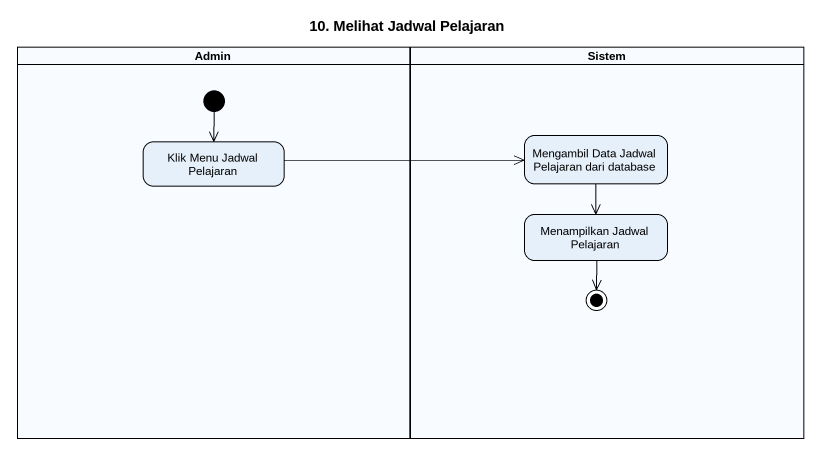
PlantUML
@startuml
title 10. Melihat Jadwal Pelajaran
hide empty description
state Admin <<partition>> {
  state "Klik Menu Jadwal Pelajaran" as Klik_Menu_Jadwal_Pelajaran
  [*] --> Klik_Menu_Jadwal_Pelajaran
}
state Sistem <<partition>> {
  state "Mengambil Data Jadwal Pelajaran dari database" as Mengambil_Data_Jadwal
  state "Menampilkan Jadwal Pelajaran" as Menampilkan_Jadwal_Pelajaran
  Menampilkan_Jadwal_Pelajaran --> [*]
}
Klik_Menu_Jadwal_Pelajaran -right-> Mengambil_Data_Jadwal
Mengambil_Data_Jadwal --> Menampilkan_Jadwal_Pelajaran
@enduml
